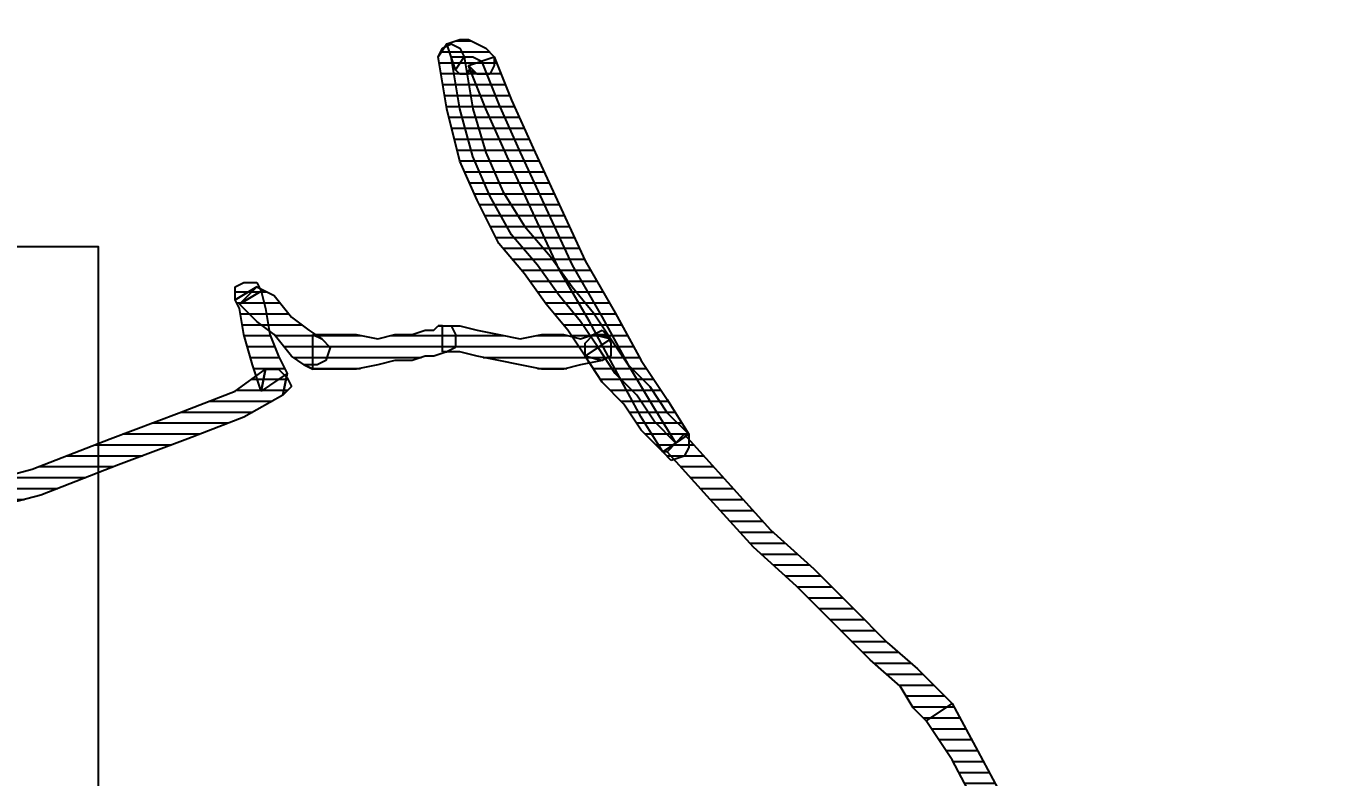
# Model space of a CAD drawing. Header units: millimetres. Extents: x 322668 to 332469, y 13187 to 20117.
# Drawn here: x 327602.6 to 327617.42, y 15777.73 to 15786.33 of the extents above; entities that cross this region are included whole.
import ezdxf

# ---------------------------------------------------------------- set-up
doc = ezdxf.new("R2010")
doc.units = ezdxf.units.MM
doc.header["$LTSCALE"] = 50
doc.header["$MEASUREMENT"] = 0
doc.header["$PDMODE"] = 3
doc.header["$PDSIZE"] = -0.5
doc.layers.get('0').update_dxf_attribs({"linetype": 'CONTINUOUS'})
doc.layers.get('DEFPOINTS').update_dxf_attribs({"linetype": 'CONTINUOUS'})
doc.layers.add('MIM_OLCU-DIS', color=1, linetype='CONTINUOUS')
doc.styles.add('OLCU', font='TSIMPLEX.SHX', dxfattribs={"width": 0.7})
doc.dimstyles.new('200-OLCU-DIŞ', dxfattribs={"dimtxt": 30, "dimasz": 10, "dimexe": 0, "dimexo": 0, "dimgap": 10, "dimtad": 1, "dimdec": 1, "dimdsep": 46, "dimtxsty": 'OLCU', "dimblk1": 'DOT', "dimblk2": 'DOT', "dimsah": 1, "dimcen": 0, "dimclrd": 7, "dimclre": 7, "dimclrt": 4, "dimadec": 0, "dimazin": 0, "dimtfac": 1, "dimtdec": 1, "dimtix": 1, "dimtmove": 2, "dimatfit": 3, "dimldrblk": 'DOT', "dimfxl": 0, "dimtolj": 1, "dimarcsym": 0})
pattern_1 = [(360, (-5108.51305, -673.59423), (1e-16, 0.125), [25])]

# ---------------------------------------------------------------- blocks, each defined once
blk = doc.blocks.new('_DOT')
at = {"color": 0, "linetype": 'ByBlock'}
blk.add_line((-0.5, 0), (-1, 0), dxfattribs=at)
at = {"color": 0, "linetype": 'ByBlock', "const_width": 0.5}
blk.add_lwpolyline([(-0.25, 0, 1), (0.25, 0, 1)], format="xyb", close=True, dxfattribs=at)
blk = doc.blocks.new('*D159')
at = {"layer": 'DEFPOINTS', "color": 0}
for p in [(329577.746, 18407.964, -57.501), (327588.544, 14892.995), (330092.587, 14892.995)]:
    blk.add_point(p, dxfattribs=at)
at = {"layer": 'MIM_OLCU-DIS', "color": 7, "lineweight": -2}
for p, q in [((330052.834, 18407.964), (330092.587, 18407.964)), ((330092.587, 18397.964), (330092.587, 14902.995)), ((330052.587, 14892.995), (330092.587, 14892.995))]:
    blk.add_line(p, q, dxfattribs=at)
at = {"layer": 'MIM_OLCU-DIS', "color": 7, "lineweight": -2, "xscale": 10, "yscale": 10, "zscale": 10}
for p, rotation in [((330092.587, 18407.964), 90), ((330092.587, 14892.995), 270)]:
    blk.add_blockref('_DOT', p, dxfattribs=dict(at, rotation=rotation))
at = {"layer": 'MIM_OLCU-DIS', "color": 4, "insert": (330067.587, 16650.479), "char_height": 30, "attachment_point": 5, "rotation": 90, "style": 'OLCU'}
blk.add_mtext('\\A1;3515', dxfattribs=at)
blk = doc.blocks.new('by')
at = {"ltscale": 30}
h = blk.add_hatch(dxfattribs=at)
h.set_pattern_fill('DC_LINES', color=256, scale=0.1, style=0)
h.set_pattern_definition(pattern_1)
edge = h.paths.add_edge_path(flags=0)
edge.add_line((6391.453, 2251.382), (6391.551, 2251.531))
edge.add_line((6391.551, 2251.531), (6391.651, 2250.935))
edge.add_line((6391.651, 2250.935), (6391.8, 2250.438))
edge.add_line((6391.8, 2250.438), (6391.997, 2249.991))
edge.add_line((6391.997, 2249.991), (6392.245, 2249.594))
edge.add_line((6392.245, 2249.594), (6392.542, 2249.246))
edge.add_line((6392.542, 2249.246), (6392.789, 2248.899))
edge.add_line((6392.789, 2248.899), (6393.036, 2248.6))
edge.add_line((6393.036, 2248.6), (6393.234, 2248.302))
edge.add_line((6393.234, 2248.302), (6392.937, 2248.104))
edge.add_line((6392.937, 2248.104), (6392.739, 2248.402))
edge.add_line((6392.739, 2248.402), (6392.492, 2248.7))
edge.add_line((6392.492, 2248.7), (6392.245, 2249.048))
edge.add_line((6392.245, 2249.048), (6391.948, 2249.395))
edge.add_line((6391.948, 2249.395), (6391.7, 2249.892))
edge.add_line((6391.7, 2249.892), (6391.503, 2250.339))
edge.add_line((6391.503, 2250.339), (6391.354, 2250.935))
edge.add_line((6391.354, 2250.935), (6391.255, 2251.531))
edge.add_line((6391.255, 2251.531), (6391.354, 2251.68))
edge.add_line((6391.354, 2251.68), (6391.255, 2251.531))
edge.add_line((6391.255, 2251.531), (6391.304, 2251.631))
edge.add_line((6391.304, 2251.631), (6391.403, 2251.68))
edge.add_line((6391.403, 2251.68), (6391.503, 2251.631))
edge.add_line((6391.503, 2251.631), (6391.551, 2251.531))
h = blk.add_hatch(dxfattribs=at)
h.set_pattern_fill('DC_LINES', color=256, scale=0.1, style=0)
h.set_pattern_definition(pattern_1)
edge = h.paths.add_edge_path(flags=0)
edge.add_line((6391.601, 2251.432), (6391.7, 2251.333))
edge.add_line((6391.7, 2251.333), (6391.601, 2251.382))
edge.add_line((6391.601, 2251.382), (6391.601, 2251.333))
edge.add_line((6391.601, 2251.333), (6391.503, 2251.333))
edge.add_line((6391.503, 2251.333), (6391.453, 2251.382))
edge.add_line((6391.453, 2251.382), (6391.354, 2251.68))
edge.add_line((6391.354, 2251.68), (6391.503, 2251.73))
edge.add_line((6391.503, 2251.73), (6391.601, 2251.73))
edge.add_line((6391.601, 2251.73), (6391.7, 2251.68))
edge.add_line((6391.7, 2251.68), (6391.8, 2251.631))
edge.add_line((6391.8, 2251.631), (6391.898, 2251.531))
edge.add_line((6391.898, 2251.531), (6391.8, 2251.631))
edge.add_line((6391.8, 2251.631), (6391.898, 2251.531))
edge.add_line((6391.898, 2251.531), (6391.898, 2251.432))
edge.add_line((6391.898, 2251.432), (6391.848, 2251.333))
edge.add_line((6391.848, 2251.333), (6391.7, 2251.333))
h = blk.add_hatch(dxfattribs=at)
h.set_pattern_fill('DC_LINES', color=256, scale=0.1, style=0)
h.set_pattern_definition(pattern_1)
h.paths.add_polyline_path([(6393.976, 2247.11), (6393.729, 2247.359), (6393.531, 2247.657), (6393.284, 2247.905), (6393.086, 2248.203), (6392.887, 2248.501), (6392.64, 2248.799), (6392.393, 2249.147), (6392.096, 2249.495), (6391.848, 2249.942), (6391.651, 2250.389), (6391.503, 2250.935), (6391.403, 2251.531), (6391.503, 2251.531), (6391.601, 2251.531), (6391.651, 2251.531), (6391.75, 2251.482), (6391.948, 2250.985), (6392.195, 2250.438), (6392.492, 2249.793), (6392.789, 2249.147), (6393.135, 2248.551), (6393.432, 2248.004), (6393.729, 2247.508)], flags=0)
h = blk.add_hatch(dxfattribs=at)
h.set_pattern_fill('DC_LINES', color=256, scale=0.1, style=0)
h.set_pattern_definition(pattern_1)
edge = h.paths.add_edge_path(flags=0)
edge.add_line((6394.125, 2247.21), (6393.828, 2247.011))
edge.add_line((6393.828, 2247.011), (6393.581, 2247.408))
edge.add_line((6393.581, 2247.408), (6393.284, 2247.955))
edge.add_line((6393.284, 2247.955), (6392.987, 2248.501))
edge.add_line((6392.987, 2248.501), (6392.64, 2249.097))
edge.add_line((6392.64, 2249.097), (6392.343, 2249.743))
edge.add_line((6392.343, 2249.743), (6392.047, 2250.389))
edge.add_line((6392.047, 2250.389), (6391.8, 2250.935))
edge.add_line((6391.8, 2250.935), (6391.601, 2251.432))
edge.add_line((6391.601, 2251.432), (6391.898, 2251.531))
edge.add_line((6391.898, 2251.531), (6392.096, 2251.035))
edge.add_line((6392.096, 2251.035), (6392.343, 2250.488))
edge.add_line((6392.343, 2250.488), (6392.64, 2249.842))
edge.add_line((6392.64, 2249.842), (6392.937, 2249.197))
edge.add_line((6392.937, 2249.197), (6393.284, 2248.6))
edge.add_line((6393.284, 2248.6), (6393.581, 2248.054))
edge.add_line((6393.581, 2248.054), (6393.878, 2247.607))
edge.add_line((6393.878, 2247.607), (6394.125, 2247.21))
edge.add_line((6394.125, 2247.21), (6393.828, 2247.011))
edge.add_line((6393.828, 2247.011), (6394.125, 2247.21))
edge.add_line((6394.125, 2247.21), (6394.125, 2247.061))
edge.add_line((6394.125, 2247.061), (6394.075, 2246.961))
edge.add_line((6394.075, 2246.961), (6393.926, 2246.912))
edge.add_line((6393.926, 2246.912), (6393.828, 2247.011))
h = blk.add_hatch(dxfattribs=at)
h.set_pattern_fill('DC_LINES', color=256, scale=0.1, style=0)
h.set_pattern_definition(pattern_1)
edge = h.paths.add_edge_path(flags=0)
edge.add_line((6388.979, 2248.7), (6389.226, 2248.849))
edge.add_line((6389.226, 2248.849), (6389.276, 2248.65))
edge.add_line((6389.276, 2248.65), (6389.326, 2248.352))
edge.add_line((6389.326, 2248.352), (6389.425, 2248.104))
edge.add_line((6389.425, 2248.104), (6389.523, 2247.905))
edge.add_line((6389.523, 2247.905), (6389.226, 2247.706))
edge.add_line((6389.226, 2247.706), (6389.128, 2248.004))
edge.add_line((6389.128, 2248.004), (6389.029, 2248.352))
edge.add_line((6389.029, 2248.352), (6388.979, 2248.65))
edge.add_line((6388.979, 2248.65), (6388.929, 2248.749))
edge.add_line((6388.929, 2248.749), (6389.177, 2248.899))
edge.add_line((6389.177, 2248.899), (6388.929, 2248.749))
edge.add_line((6388.929, 2248.749), (6388.929, 2248.899))
edge.add_line((6388.929, 2248.899), (6389.029, 2248.948))
edge.add_line((6389.029, 2248.948), (6389.177, 2248.948))
edge.add_line((6389.177, 2248.948), (6389.226, 2248.849))
h = blk.add_hatch(dxfattribs=at)
h.set_pattern_fill('DC_LINES', color=256, scale=0.1, style=0)
h.set_pattern_definition(pattern_1)
edge = h.paths.add_edge_path(flags=0)
edge.add_line((6389.82, 2247.955), (6389.721, 2248.004))
edge.add_line((6389.721, 2248.004), (6389.573, 2248.104))
edge.add_line((6389.573, 2248.104), (6389.375, 2248.352))
edge.add_line((6389.375, 2248.352), (6389.177, 2248.501))
edge.add_line((6389.177, 2248.501), (6388.979, 2248.7))
edge.add_line((6388.979, 2248.7), (6389.177, 2248.899))
edge.add_line((6389.177, 2248.899), (6389.375, 2248.799))
edge.add_line((6389.375, 2248.799), (6389.573, 2248.551))
edge.add_line((6389.573, 2248.551), (6389.771, 2248.402))
edge.add_line((6389.771, 2248.402), (6389.92, 2248.302))
edge.add_line((6389.92, 2248.302), (6389.82, 2248.352))
edge.add_line((6389.82, 2248.352), (6389.92, 2248.302))
edge.add_line((6389.92, 2248.302), (6390.018, 2248.203))
edge.add_line((6390.018, 2248.203), (6389.968, 2248.054))
edge.add_line((6389.968, 2248.054), (6389.87, 2248.004))
edge.add_line((6389.87, 2248.004), (6389.721, 2248.004))
h = blk.add_hatch(dxfattribs=at)
h.set_pattern_fill('DC_LINES', color=256, scale=0.1, style=0)
h.set_pattern_definition(pattern_1)
edge = h.paths.add_edge_path(flags=0)
edge.add_line((6391.304, 2248.153), (6391.354, 2248.153))
edge.add_line((6391.354, 2248.153), (6391.206, 2248.104))
edge.add_line((6391.206, 2248.104), (6391.107, 2248.104))
edge.add_line((6391.107, 2248.104), (6390.958, 2248.054))
edge.add_line((6390.958, 2248.054), (6390.76, 2248.054))
edge.add_line((6390.76, 2248.054), (6390.562, 2248.004))
edge.add_line((6390.562, 2248.004), (6390.315, 2247.955))
edge.add_line((6390.315, 2247.955), (6390.068, 2247.955))
edge.add_line((6390.068, 2247.955), (6389.82, 2247.955))
edge.add_line((6389.82, 2247.955), (6389.82, 2248.352))
edge.add_line((6389.82, 2248.352), (6390.068, 2248.352))
edge.add_line((6390.068, 2248.352), (6390.315, 2248.352))
edge.add_line((6390.315, 2248.352), (6390.562, 2248.302))
edge.add_line((6390.562, 2248.302), (6390.76, 2248.352))
edge.add_line((6390.76, 2248.352), (6390.958, 2248.352))
edge.add_line((6390.958, 2248.352), (6391.107, 2248.402))
edge.add_line((6391.107, 2248.402), (6391.206, 2248.402))
edge.add_line((6391.206, 2248.402), (6391.255, 2248.451))
edge.add_line((6391.255, 2248.451), (6391.304, 2248.451))
edge.add_line((6391.304, 2248.451), (6391.255, 2248.451))
edge.add_line((6391.255, 2248.451), (6391.403, 2248.451))
edge.add_line((6391.403, 2248.451), (6391.453, 2248.352))
edge.add_line((6391.453, 2248.352), (6391.453, 2248.203))
edge.add_line((6391.453, 2248.203), (6391.354, 2248.153))
h = blk.add_hatch(dxfattribs=at)
h.set_pattern_fill('DC_LINES', color=256, scale=0.1, style=0)
h.set_pattern_definition(pattern_1)
edge = h.paths.add_edge_path(flags=0)
edge.add_line((6392.937, 2248.104), (6393.135, 2248.054))
edge.add_line((6393.135, 2248.054), (6392.887, 2248.004))
edge.add_line((6392.887, 2248.004), (6392.69, 2247.955))
edge.add_line((6392.69, 2247.955), (6392.442, 2247.955))
edge.add_line((6392.442, 2247.955), (6392.195, 2248.004))
edge.add_line((6392.195, 2248.004), (6391.948, 2248.054))
edge.add_line((6391.948, 2248.054), (6391.7, 2248.104))
edge.add_line((6391.7, 2248.104), (6391.503, 2248.153))
edge.add_line((6391.503, 2248.153), (6391.304, 2248.153))
edge.add_line((6391.304, 2248.153), (6391.304, 2248.451))
edge.add_line((6391.304, 2248.451), (6391.503, 2248.451))
edge.add_line((6391.503, 2248.451), (6391.7, 2248.402))
edge.add_line((6391.7, 2248.402), (6391.948, 2248.352))
edge.add_line((6391.948, 2248.352), (6392.195, 2248.302))
edge.add_line((6392.195, 2248.302), (6392.442, 2248.352))
edge.add_line((6392.442, 2248.352), (6392.69, 2248.352))
edge.add_line((6392.69, 2248.352), (6392.887, 2248.302))
edge.add_line((6392.887, 2248.302), (6393.036, 2248.352))
edge.add_line((6393.036, 2248.352), (6393.234, 2248.302))
edge.add_line((6393.234, 2248.302), (6393.036, 2248.352))
edge.add_line((6393.036, 2248.352), (6393.184, 2248.352))
edge.add_line((6393.184, 2248.352), (6393.234, 2248.253))
edge.add_line((6393.234, 2248.253), (6393.234, 2248.104))
edge.add_line((6393.234, 2248.104), (6393.135, 2248.054))
h = blk.add_hatch(dxfattribs=at)
h.set_pattern_fill('DC_LINES', color=256, scale=0.1, style=0)
h.set_pattern_definition(pattern_1)
h.paths.add_polyline_path([(6393.234, 2248.302), (6393.432, 2248.004), (6393.679, 2247.756), (6393.878, 2247.458), (6394.125, 2247.21), (6393.828, 2247.011), (6393.581, 2247.259), (6393.383, 2247.557), (6393.135, 2247.806), (6392.937, 2248.104), (6392.937, 2248.253), (6393.036, 2248.352), (6393.135, 2248.402)], flags=0)
h = blk.add_hatch(dxfattribs=at)
h.set_pattern_fill('DC_LINES', color=256, scale=0.1, style=0)
h.set_pattern_definition(pattern_1)
edge = h.paths.add_edge_path(flags=0)
edge.add_line((6393.878, 2247.011), (6393.828, 2247.011))
edge.add_line((6393.828, 2247.011), (6393.581, 2247.259))
edge.add_line((6393.581, 2247.259), (6393.383, 2247.557))
edge.add_line((6393.383, 2247.557), (6393.135, 2247.806))
edge.add_line((6393.135, 2247.806), (6392.937, 2248.104))
edge.add_line((6392.937, 2248.104), (6393.234, 2248.302))
edge.add_line((6393.234, 2248.302), (6393.432, 2248.004))
edge.add_line((6393.432, 2248.004), (6393.679, 2247.756))
edge.add_line((6393.679, 2247.756), (6393.878, 2247.458))
edge.add_line((6393.878, 2247.458), (6394.125, 2247.21))
edge.add_line((6394.125, 2247.21), (6394.075, 2247.21))
h = blk.add_hatch(dxfattribs=at)
h.set_pattern_fill('DC_LINES', color=256, scale=0.1, style=0)
h.set_pattern_definition(pattern_1)
edge = h.paths.add_edge_path(flags=0)
edge.add_line((6389.523, 2247.905), (6389.474, 2247.657))
edge.add_line((6389.474, 2247.657), (6389.029, 2247.408))
edge.add_line((6389.029, 2247.408), (6388.385, 2247.16))
edge.add_line((6388.385, 2247.16), (6387.593, 2246.862))
edge.add_line((6387.593, 2246.862), (6386.703, 2246.514))
edge.add_line((6386.703, 2246.514), (6385.763, 2246.266))
edge.add_line((6385.763, 2246.266), (6384.873, 2245.968))
edge.add_line((6384.873, 2245.968), (6383.982, 2245.769))
edge.add_line((6383.982, 2245.769), (6383.29, 2245.67))
edge.add_line((6383.29, 2245.67), (6383.29, 2245.968))
edge.add_line((6383.29, 2245.968), (6383.982, 2246.067))
edge.add_line((6383.982, 2246.067), (6384.774, 2246.266))
edge.add_line((6384.774, 2246.266), (6385.665, 2246.564))
edge.add_line((6385.665, 2246.564), (6386.604, 2246.812))
edge.add_line((6386.604, 2246.812), (6387.495, 2247.16))
edge.add_line((6387.495, 2247.16), (6388.287, 2247.458))
edge.add_line((6388.287, 2247.458), (6388.929, 2247.706))
edge.add_line((6388.929, 2247.706), (6389.276, 2247.955))
edge.add_line((6389.276, 2247.955), (6389.226, 2247.706))
edge.add_line((6389.226, 2247.706), (6389.276, 2247.955))
edge.add_line((6389.276, 2247.955), (6389.425, 2247.955))
edge.add_line((6389.425, 2247.955), (6389.523, 2247.855))
edge.add_line((6389.523, 2247.855), (6389.573, 2247.756))
edge.add_line((6389.573, 2247.756), (6389.474, 2247.657))
h = blk.add_hatch(dxfattribs=at)
h.set_pattern_fill('DC_LINES', color=256, scale=0.1, style=0)
h.set_pattern_definition(pattern_1)
edge = h.paths.add_edge_path(flags=0)
edge.add_line((6396.845, 2243.931), (6396.697, 2244.08))
edge.add_line((6396.697, 2244.08), (6396.549, 2244.328))
edge.add_line((6396.549, 2244.328), (6396.203, 2244.627))
edge.add_line((6396.203, 2244.627), (6395.806, 2245.024))
edge.add_line((6395.806, 2245.024), (6395.362, 2245.471))
edge.add_line((6395.362, 2245.471), (6394.867, 2245.918))
edge.add_line((6394.867, 2245.918), (6394.372, 2246.464))
edge.add_line((6394.372, 2246.464), (6393.878, 2247.011))
edge.add_line((6393.878, 2247.011), (6394.075, 2247.21))
edge.add_line((6394.075, 2247.21), (6394.57, 2246.663))
edge.add_line((6394.57, 2246.663), (6395.064, 2246.117))
edge.add_line((6395.064, 2246.117), (6395.559, 2245.67))
edge.add_line((6395.559, 2245.67), (6396.005, 2245.223))
edge.add_line((6396.005, 2245.223), (6396.4, 2244.825))
edge.add_line((6396.4, 2244.825), (6396.747, 2244.527))
edge.add_line((6396.747, 2244.527), (6396.994, 2244.279))
edge.add_line((6396.994, 2244.279), (6397.142, 2244.13))
h = blk.add_hatch(dxfattribs=at)
h.set_pattern_fill('DC_LINES', color=256, scale=0.1, style=0)
h.set_pattern_definition(pattern_1)
edge = h.paths.add_edge_path(flags=0)
edge.add_line((6398.133, 2241.298), (6397.934, 2241.894))
edge.add_line((6397.934, 2241.894), (6397.539, 2242.739))
edge.add_line((6397.539, 2242.739), (6397.142, 2243.484))
edge.add_line((6397.142, 2243.484), (6396.845, 2243.931))
edge.add_line((6396.845, 2243.931), (6397.142, 2244.13))
edge.add_line((6397.142, 2244.13), (6397.439, 2243.583))
edge.add_line((6397.439, 2243.583), (6397.836, 2242.838))
edge.add_line((6397.836, 2242.838), (6398.231, 2241.994))
edge.add_line((6398.231, 2241.994), (6398.428, 2241.298))
for p, q in [((6391.255, 2251.531, -4.505), (6391.354, 2251.68, -4.505)), ((6391.354, 2251.68, -4.505), (6391.255, 2251.531, -4.505)), ((6391.304, 2251.631, -4.505), (6391.403, 2251.68, -4.505)), ((6391.354, 2251.68, -4.505), (6391.503, 2251.73, -4.505)), ((6391.453, 2251.382, -4.505), (6391.354, 2251.68, -4.505)), ((6391.403, 2251.68, -4.505), (6391.503, 2251.631, -4.505)), ((6391.503, 2251.73, -4.505), (6391.601, 2251.73, -4.505)), ((6391.601, 2251.73, -4.505), (6391.7, 2251.68, -4.505)), ((6391.7, 2251.68, -4.505), (6391.8, 2251.631, -4.505)), ((6391.255, 2251.531, -4.505), (6391.304, 2251.631, -4.505)), ((6391.354, 2250.935, -4.505), (6391.255, 2251.531, -4.505)), ((6391.503, 2250.935, -4.505), (6391.403, 2251.531, -4.505)), ((6391.403, 2251.531, -4.505), (6391.503, 2251.531, -4.505)), ((6391.453, 2251.382, -4.505), (6391.551, 2251.531, -4.505)), ((6391.551, 2251.531, -4.505), (6391.453, 2251.382, -4.505)), ((6391.503, 2251.631, -4.505), (6391.551, 2251.531, -4.505)), ((6391.503, 2251.531, -4.505), (6391.601, 2251.531, -4.505)), ((6391.551, 2251.531, -4.505), (6391.651, 2250.935, -4.505)), ((6391.601, 2251.531, -4.505), (6391.651, 2251.531, -4.505)), ((6391.601, 2251.432, -4.505), (6391.898, 2251.531, -4.505)), ((6391.651, 2251.531, -4.505), (6391.75, 2251.482, -4.505)), ((6391.8, 2251.631, -4.505), (6391.898, 2251.531, -4.505)), ((6391.898, 2251.531, -4.505), (6391.8, 2251.631, -4.505)), ((6391.8, 2251.631, -4.505), (6391.898, 2251.531, -4.505)), ((6391.898, 2251.531, -4.505), (6391.898, 2251.432, -4.505)), ((6391.898, 2251.531, -4.505), (6392.096, 2251.035, -4.505)), ((6391.453, 2251.382, -4.505), (6391.453, 2251.382, -4.505)), ((6391.503, 2251.333, -4.505), (6391.453, 2251.382, -4.505)), ((6391.601, 2251.432, -4.505), (6391.7, 2251.333, -4.505)), ((6391.7, 2251.333, -4.505), (6391.601, 2251.432, -4.505)), ((6391.601, 2251.432, -4.505), (6391.601, 2251.432, -4.505)), ((6391.8, 2250.935, -4.505), (6391.601, 2251.432, -4.505)), ((6391.7, 2251.333, -4.505), (6391.601, 2251.382, -4.505)), ((6391.601, 2251.382, -4.505), (6391.601, 2251.333, -4.505)), ((6391.75, 2251.482, -4.505), (6391.948, 2250.985, -4.505)), ((6391.898, 2251.432, -4.505), (6391.848, 2251.333, -4.505)), ((6391.601, 2251.333, -4.505), (6391.503, 2251.333, -4.505)), ((6391.848, 2251.333, -4.505), (6391.7, 2251.333, -4.505)), ((6391.503, 2250.339, -4.505), (6391.354, 2250.935, -4.505)), ((6391.651, 2250.389, -4.505), (6391.503, 2250.935, -4.505)), ((6391.651, 2250.935, -4.505), (6391.8, 2250.438, -4.505)), ((6392.047, 2250.389, -4.505), (6391.8, 2250.935, -4.505)), ((6391.948, 2250.985, -4.505), (6392.195, 2250.438, -4.505)), ((6392.096, 2251.035, -4.505), (6392.343, 2250.488, -4.505)), ((6392.343, 2250.488, -4.505), (6392.64, 2249.842, -4.505)), ((6391.7, 2249.892, -4.505), (6391.503, 2250.339, -4.505)), ((6391.848, 2249.942, -4.505), (6391.651, 2250.389, -4.505)), ((6391.8, 2250.438, -4.505), (6391.997, 2249.991, -4.505)), ((6392.343, 2249.743, -4.505), (6392.047, 2250.389, -4.505)), ((6392.195, 2250.438, -4.505), (6392.492, 2249.793, -4.505)), ((6391.948, 2249.395, -4.505), (6391.7, 2249.892, -4.505)), ((6392.096, 2249.495, -4.505), (6391.848, 2249.942, -4.505)), ((6391.997, 2249.991, -4.505), (6392.245, 2249.594, -4.505)), ((6392.64, 2249.097, -4.505), (6392.343, 2249.743, -4.505)), ((6392.492, 2249.793, -4.505), (6392.789, 2249.147, -4.505)), ((6392.64, 2249.842, -4.505), (6392.937, 2249.197, -4.505)), ((6392.245, 2249.594, -4.505), (6392.542, 2249.246, -4.505)), ((6392.393, 2249.147, -4.505), (6392.096, 2249.495, -4.505)), ((6392.245, 2249.048, -4.505), (6391.948, 2249.395, -4.505)), ((6392.64, 2248.799, -4.505), (6392.393, 2249.147, -4.505)), ((6392.542, 2249.246, -4.505), (6392.789, 2248.899, -4.505)), ((6392.789, 2249.147, -4.505), (6393.135, 2248.551, -4.505)), ((6392.937, 2249.197, -4.505), (6393.284, 2248.6, -4.505)), ((6392.492, 2248.7, -4.505), (6392.245, 2249.048, -4.505)), ((6392.987, 2248.501, -4.505), (6392.64, 2249.097, -4.505)), ((6388.929, 2248.899, -4.505), (6389.029, 2248.948, -4.505)), ((6388.929, 2248.749, -4.505), (6389.177, 2248.899, -4.505)), ((6389.177, 2248.899, -4.505), (6388.929, 2248.749, -4.505)), ((6388.929, 2248.749, -4.505), (6388.929, 2248.899, -4.505)), ((6388.979, 2248.7, -4.505), (6389.177, 2248.899, -4.505)), ((6388.979, 2248.7, -4.505), (6389.226, 2248.849, -4.505)), ((6389.226, 2248.849, -4.505), (6388.979, 2248.7, -4.505)), ((6389.029, 2248.948, -4.505), (6389.177, 2248.948, -4.505)), ((6389.177, 2248.948, -4.505), (6389.226, 2248.849, -4.505)), ((6389.177, 2248.899, -4.505), (6389.375, 2248.799, -4.505)), ((6389.226, 2248.849, -4.505), (6389.276, 2248.65, -4.505)), ((6392.789, 2248.899, -4.505), (6393.036, 2248.6, -4.505)), ((6388.979, 2248.65, -4.505), (6388.929, 2248.749, -4.505)), ((6388.979, 2248.7, -4.505), (6388.979, 2248.7, -4.505)), ((6389.177, 2248.501, -4.505), (6388.979, 2248.7, -4.505)), ((6389.375, 2248.799, -4.505), (6389.573, 2248.551, -4.505)), ((6392.739, 2248.402, -4.505), (6392.492, 2248.7, -4.505)), ((6392.887, 2248.501, -4.505), (6392.64, 2248.799, -4.505)), ((6389.029, 2248.352, -4.505), (6388.979, 2248.65, -4.505)), ((6389.276, 2248.65, -4.505), (6389.326, 2248.352, -4.505)), ((6389.573, 2248.551, -4.505), (6389.771, 2248.402, -4.505)), ((6393.036, 2248.6, -4.505), (6393.234, 2248.302, -4.505)), ((6393.135, 2248.551, -4.505), (6393.432, 2248.004, -4.505)), ((6393.284, 2248.6, -4.505), (6393.581, 2248.054, -4.505)), ((6389.375, 2248.352, -4.505), (6389.177, 2248.501, -4.505)), ((6389.771, 2248.402, -4.505), (6389.92, 2248.302, -4.505)), ((6390.958, 2248.352, -4.505), (6391.107, 2248.402, -4.505)), ((6391.107, 2248.402, -4.505), (6391.206, 2248.402, -4.505)), ((6391.206, 2248.402, -4.505), (6391.255, 2248.451, -4.505)), ((6391.255, 2248.451, -4.505), (6391.304, 2248.451, -4.505)), ((6391.304, 2248.451, -4.505), (6391.255, 2248.451, -4.505)), ((6391.255, 2248.451, -4.505), (6391.403, 2248.451, -4.505)), ((6391.304, 2248.153, -4.505), (6391.304, 2248.451, -4.505)), ((6391.304, 2248.451, -4.505), (6391.503, 2248.451, -4.505)), ((6391.403, 2248.451, -4.505), (6391.453, 2248.352, -4.505)), ((6391.503, 2248.451, -4.505), (6391.7, 2248.402, -4.505)), ((6391.7, 2248.402, -4.505), (6391.948, 2248.352, -4.505)), ((6392.937, 2248.104, -4.505), (6392.739, 2248.402, -4.505)), ((6393.086, 2248.203, -4.505), (6392.887, 2248.501, -4.505)), ((6393.284, 2247.955, -4.505), (6392.987, 2248.501, -4.505)), ((6393.036, 2248.352, -4.505), (6393.135, 2248.402, -4.505)), ((6393.135, 2248.402, -4.505), (6393.234, 2248.302, -4.505)), ((6389.128, 2248.004, -4.505), (6389.029, 2248.352, -4.505)), ((6389.326, 2248.352, -4.505), (6389.425, 2248.104, -4.505)), ((6389.573, 2248.104, -4.505), (6389.375, 2248.352, -4.505)), ((6389.92, 2248.302, -4.505), (6389.82, 2248.352, -4.505)), ((6389.82, 2248.352, -4.505), (6389.92, 2248.302, -4.505)), ((6389.82, 2247.955, -4.505), (6389.82, 2248.352, -4.505)), ((6389.82, 2248.352, -4.505), (6390.068, 2248.352, -4.505)), ((6389.92, 2248.302, -4.505), (6390.018, 2248.203, -4.505)), ((6390.068, 2248.352, -4.505), (6390.315, 2248.352, -4.505)), ((6390.315, 2248.352, -4.505), (6390.562, 2248.302, -4.505)), ((6390.562, 2248.302, -4.505), (6390.76, 2248.352, -4.505)), ((6390.76, 2248.352, -4.505), (6390.958, 2248.352, -4.505)), ((6391.453, 2248.352, -4.505), (6391.453, 2248.203, -4.505)), ((6391.948, 2248.352, -4.505), (6392.195, 2248.302, -4.505)), ((6392.195, 2248.302, -4.505), (6392.442, 2248.352, -4.505)), ((6392.442, 2248.352, -4.505), (6392.69, 2248.352, -4.505)), ((6392.69, 2248.352, -4.505), (6392.887, 2248.302, -4.505)), ((6392.887, 2248.302, -4.505), (6393.036, 2248.352, -4.505)), ((6392.937, 2248.253, -4.505), (6393.036, 2248.352, -4.505)), ((6393.234, 2248.302, -4.505), (6392.937, 2248.104, -4.505)), ((6392.937, 2248.104, -4.505), (6393.234, 2248.302, -4.505)), ((6392.937, 2248.104, -4.505), (6392.937, 2248.253, -4.505)), ((6393.036, 2248.352, -4.505), (6393.234, 2248.302, -4.505)), ((6393.234, 2248.302, -4.505), (6393.036, 2248.352, -4.505)), ((6393.036, 2248.352, -4.505), (6393.184, 2248.352, -4.505)), ((6393.184, 2248.352, -4.505), (6393.234, 2248.253, -4.505)), ((6393.234, 2248.302, -4.505), (6393.234, 2248.302, -4.505)), ((6393.234, 2248.302, -4.505), (6393.432, 2248.004, -4.505)), ((6393.234, 2248.302, -4.505), (6393.234, 2248.302, -4.505)), ((6393.234, 2248.302, -4.505), (6393.234, 2248.302, -4.505)), ((6393.234, 2248.302, -4.505), (6393.432, 2248.004, -4.505)), ((6393.234, 2248.253, -4.505), (6393.234, 2248.104, -4.505)), ((6389.425, 2248.104, -4.505), (6389.523, 2247.905, -4.505)), ((6389.721, 2248.004, -4.505), (6389.573, 2248.104, -4.505)), ((6390.018, 2248.203, -4.505), (6389.968, 2248.054, -4.505)), ((6391.107, 2248.104, -4.505), (6390.958, 2248.054, -4.505)), ((6391.206, 2248.104, -4.505), (6391.107, 2248.104, -4.505)), ((6391.354, 2248.153, -4.505), (6391.206, 2248.104, -4.505)), ((6391.304, 2248.153, -4.505), (6391.354, 2248.153, -4.505)), ((6391.354, 2248.153, -4.505), (6391.304, 2248.153, -4.505)), ((6391.304, 2248.153, -4.505), (6391.304, 2248.153, -4.505)), ((6391.503, 2248.153, -4.505), (6391.304, 2248.153, -4.505)), ((6391.453, 2248.203, -4.505), (6391.354, 2248.153, -4.505)), ((6391.7, 2248.104, -4.505), (6391.503, 2248.153, -4.505)), ((6391.948, 2248.054, -4.505), (6391.7, 2248.104, -4.505)), ((6393.135, 2247.806, -4.505), (6392.937, 2248.104, -4.505)), ((6392.937, 2248.104, -4.505), (6392.937, 2248.104, -4.505)), ((6392.937, 2248.104, -4.505), (6392.937, 2248.104, -4.505)), ((6393.135, 2247.806, -4.505), (6392.937, 2248.104, -4.505)), ((6392.937, 2248.104, -4.505), (6393.135, 2248.054, -4.505)), ((6393.135, 2248.054, -4.505), (6392.937, 2248.104, -4.505)), ((6392.937, 2248.104, -4.505), (6392.937, 2248.104, -4.505)), ((6393.284, 2247.905, -4.505), (6393.086, 2248.203, -4.505)), ((6393.234, 2248.104, -4.505), (6393.135, 2248.054, -4.505)), ((6388.929, 2247.706, -4.505), (6389.276, 2247.955, -4.505)), ((6389.226, 2247.706, -4.505), (6389.128, 2248.004, -4.505)), ((6389.276, 2247.955, -4.505), (6389.226, 2247.706, -4.505)), ((6389.226, 2247.706, -4.505), (6389.276, 2247.955, -4.505)), ((6389.276, 2247.955, -4.505), (6389.425, 2247.955, -4.505)), ((6389.425, 2247.955, -4.505), (6389.523, 2247.855, -4.505)), ((6389.82, 2247.955, -4.505), (6389.721, 2248.004, -4.505)), ((6389.87, 2248.004, -4.505), (6389.721, 2248.004, -4.505)), ((6389.721, 2248.004, -4.505), (6389.82, 2247.955, -4.505)), ((6389.82, 2247.955, -4.505), (6389.82, 2247.955, -4.505)), ((6390.068, 2247.955, -4.505), (6389.82, 2247.955, -4.505)), ((6389.968, 2248.054, -4.505), (6389.87, 2248.004, -4.505)), ((6390.315, 2247.955, -4.505), (6390.068, 2247.955, -4.505)), ((6390.562, 2248.004, -4.505), (6390.315, 2247.955, -4.505)), ((6390.76, 2248.054, -4.505), (6390.562, 2248.004, -4.505)), ((6390.958, 2248.054, -4.505), (6390.76, 2248.054, -4.505)), ((6392.195, 2248.004, -4.505), (6391.948, 2248.054, -4.505)), ((6392.442, 2247.955, -4.505), (6392.195, 2248.004, -4.505)), ((6392.69, 2247.955, -4.505), (6392.442, 2247.955, -4.505)), ((6392.887, 2248.004, -4.505), (6392.69, 2247.955, -4.505)), ((6393.135, 2248.054, -4.505), (6392.887, 2248.004, -4.505)), ((6393.581, 2247.408, -4.505), (6393.284, 2247.955, -4.505)), ((6393.432, 2248.004, -4.505), (6393.729, 2247.508, -4.505)), ((6393.432, 2248.004, -4.505), (6393.679, 2247.756, -4.505)), ((6393.432, 2248.004, -4.505), (6393.679, 2247.756, -4.505)), ((6393.581, 2248.054, -4.505), (6393.878, 2247.607, -4.505)), ((6389.523, 2247.905, -4.505), (6389.226, 2247.706, -4.505)), ((6389.523, 2247.905, -4.505), (6389.474, 2247.657, -4.505)), ((6389.474, 2247.657, -4.505), (6389.523, 2247.905, -4.505)), ((6389.523, 2247.905, -4.505), (6389.523, 2247.905, -4.505)), ((6389.523, 2247.855, -4.505), (6389.573, 2247.756, -4.505)), ((6393.383, 2247.557, -4.505), (6393.135, 2247.806, -4.505)), ((6393.383, 2247.557, -4.505), (6393.135, 2247.806, -4.505)), ((6393.531, 2247.657, -4.505), (6393.284, 2247.905, -4.505)), ((6388.287, 2247.458, -4.505), (6388.929, 2247.706, -4.505)), ((6389.474, 2247.657, -4.505), (6389.029, 2247.408, -4.505)), ((6389.573, 2247.756, -4.505), (6389.474, 2247.657, -4.505)), ((6393.729, 2247.359, -4.505), (6393.531, 2247.657, -4.505)), ((6393.679, 2247.756, -4.505), (6393.878, 2247.458, -4.505)), ((6393.679, 2247.756, -4.505), (6393.878, 2247.458, -4.505)), ((6393.581, 2247.259, -4.505), (6393.383, 2247.557, -4.505)), ((6393.581, 2247.259, -4.505), (6393.383, 2247.557, -4.505)), ((6393.729, 2247.508, -4.505), (6393.976, 2247.11, -4.505)), ((6393.878, 2247.607, -4.505), (6394.125, 2247.21, -4.505)), ((6387.495, 2247.16, -4.505), (6388.287, 2247.458, -4.505)), ((6389.029, 2247.408, -4.505), (6388.385, 2247.16, -4.505)), ((6393.828, 2247.011, -4.505), (6393.581, 2247.408, -4.505)), ((6393.976, 2247.11, -4.505), (6393.729, 2247.359, -4.505)), ((6393.878, 2247.458, -4.505), (6394.125, 2247.21, -4.505)), ((6393.878, 2247.458, -4.505), (6394.125, 2247.21, -4.505)), ((6393.828, 2247.011, -4.505), (6393.581, 2247.259, -4.505)), ((6393.828, 2247.011, -4.505), (6393.581, 2247.259, -4.505)), ((6394.125, 2247.21, -4.505), (6393.828, 2247.011, -4.505)), ((6394.125, 2247.21, -4.505), (6393.828, 2247.011, -4.505)), ((6394.125, 2247.21, -4.505), (6393.828, 2247.011, -4.505)), ((6393.828, 2247.011, -4.505), (6394.125, 2247.21, -4.505)), ((6393.828, 2247.011, -4.505), (6394.125, 2247.21, -4.505)), ((6393.878, 2247.011, -4.505), (6394.075, 2247.21, -4.505)), ((6394.075, 2247.21, -4.505), (6393.878, 2247.011, -4.505)), ((6394.075, 2247.21, -4.505), (6394.57, 2246.663, -4.505)), ((6394.125, 2247.21, -4.505), (6394.075, 2247.21, -4.505)), ((6394.125, 2247.21, -4.505), (6394.125, 2247.061, -4.505)), ((6394.125, 2247.21, -4.505), (6394.125, 2247.21, -4.505)), ((6386.604, 2246.812, -4.505), (6387.495, 2247.16, -4.505)), ((6388.385, 2247.16, -4.505), (6387.593, 2246.862, -4.505)), ((6393.976, 2247.11, -4.505), (6393.976, 2247.11, -4.505)), ((6393.976, 2247.11, -4.505), (6393.976, 2247.11, -4.505)), ((6394.125, 2247.061, -4.505), (6394.075, 2246.961, -4.505)), ((6393.926, 2246.912, -4.505), (6393.828, 2247.011, -4.505)), ((6393.878, 2247.011, -4.505), (6393.828, 2247.011, -4.505)), ((6394.372, 2246.464, -4.505), (6393.878, 2247.011, -4.505)), ((6393.878, 2247.011, -4.505), (6393.878, 2247.011, -4.505)), ((6394.075, 2246.961, -4.505), (6393.926, 2246.912, -4.505)), ((6385.665, 2246.564, -4.505), (6386.604, 2246.812, -4.505)), ((6387.593, 2246.862, -4.505), (6386.703, 2246.514, -4.505)), ((6394.57, 2246.663, -4.505), (6395.064, 2246.117, -4.505)), ((6386.703, 2246.514, -4.505), (6385.763, 2246.266, -4.505)), ((6394.867, 2245.918, -4.505), (6394.372, 2246.464, -4.505)), ((6395.064, 2246.117, -4.505), (6395.559, 2245.67, -4.505)), ((6395.362, 2245.471, -4.505), (6394.867, 2245.918, -4.505)), ((6395.559, 2245.67, -4.505), (6396.005, 2245.223, -4.505)), ((6395.806, 2245.024, -4.505), (6395.362, 2245.471, -4.505)), ((6396.005, 2245.223, -4.505), (6396.4, 2244.825, -4.505)), ((6396.203, 2244.627, -4.505), (6395.806, 2245.024, -4.505)), ((6396.4, 2244.825, -4.505), (6396.747, 2244.527, -4.505)), ((6396.549, 2244.328, -4.505), (6396.203, 2244.627, -4.505)), ((6396.747, 2244.527, -4.505), (6396.994, 2244.279, -4.505)), ((6396.697, 2244.08, -4.505), (6396.549, 2244.328, -4.505)), ((6396.994, 2244.279, -4.505), (6397.142, 2244.13, -4.505)), ((6397.142, 2244.13, -4.505), (6396.845, 2243.931, -4.505)), ((6396.845, 2243.931, -4.505), (6397.142, 2244.13, -4.505)), ((6397.142, 2244.13, -4.505), (6397.142, 2244.13, -4.505)), ((6397.142, 2244.13, -4.505), (6397.439, 2243.583, -4.505)), ((6396.845, 2243.931, -4.505), (6396.697, 2244.08, -4.505)), ((6396.845, 2243.931, -4.505), (6396.845, 2243.931, -4.505)), ((6396.845, 2243.931, -4.505), (6396.845, 2243.931, -4.505)), ((6397.142, 2243.484, -4.505), (6396.845, 2243.931, -4.505)), ((6397.439, 2243.583, -4.505), (6397.836, 2242.838, -4.505)), ((6397.539, 2242.739, -4.505), (6397.142, 2243.484, -4.505))]:
    blk.add_line(p, q, dxfattribs=at)
at = {"ltscale": 30, "elevation": -4.505}
blk.add_lwpolyline([(6387.358, 2196.359), (6350.358, 2196.359), (6350.358, 2249.359), (6387.358, 2249.359)], close=True, dxfattribs=at)

msp = doc.modelspace()

# ---------------------------------------------------------------- block references
msp.add_blockref('by', (321216.067, 13534.441, 4.505))

# ---------------------------------------------------------------- dimensions: what is measured, and where the dimension line sits
at = {"layer": 'MIM_OLCU-DIS', "color": 22}
dim = msp.add_linear_dim(base=(330092.587, 14892.995), p1=(329577.746, 18407.964, -57.501), p2=(327588.544, 14892.995), angle=270, dimstyle='200-OLCU-DIŞ', dxfattribs=at)
dim.commit()
dim.dimension.update_dxf_attribs({"geometry": '*D159', "text_midpoint": (330067.587, 16650.479)})

doc.saveas('drawing.dxf')
